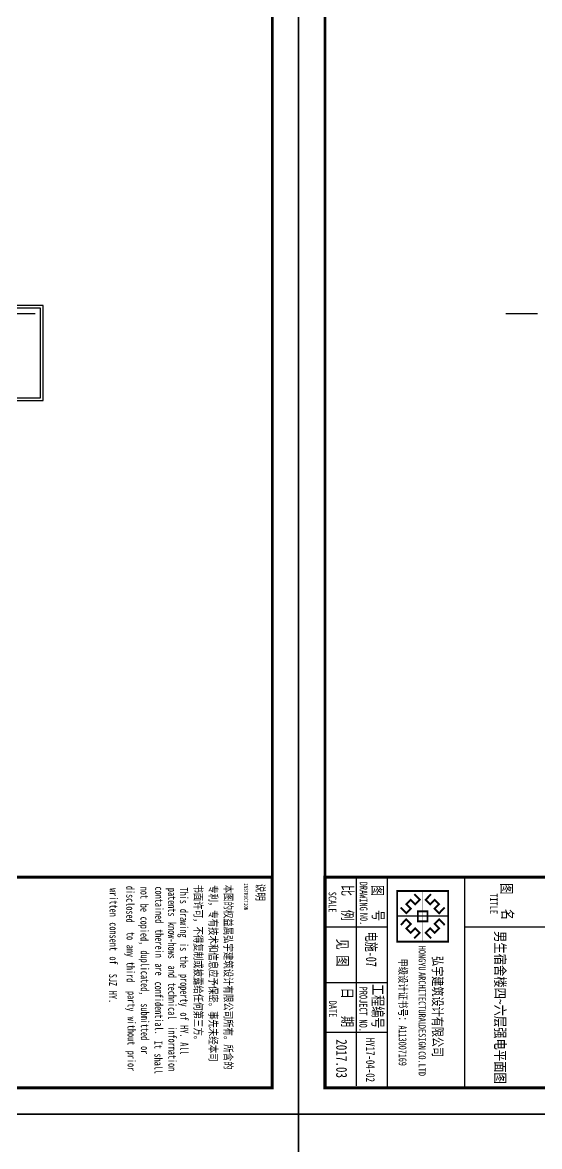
# Model space of a CAD drawing. Extents: x 552102 to 973302, y -80747 to 40012826.
# Drawn here: x 719832 to 739438, y 113997 to 156660 of the extents above; entities that cross this region are included whole.
import ezdxf
from ezdxf.enums import TextEntityAlignment as Align

# ---------------------------------------------------------------- set-up
doc = ezdxf.new("R2010")
doc.units = 0
doc.header["$LTSCALE"] = 1000
doc.header["$MEASUREMENT"] = 0
for name, color, linetype in [('GROUND', 2, 'Continuous'), ('PUB_TITLE', 7, 'Continuous'), ('TK', 126, 'Continuous')]:
    doc.layers.add(name, color=color, linetype=linetype)
doc.layers.add('电气设计', color=3, linetype='Continuous', lineweight=20)
doc.styles.add('-宋体', font='', dxfattribs={"width": 0.8})
doc.styles.add('HJCHT', font='', dxfattribs={"width": 0.7})
doc.styles.add('宋体', font='', dxfattribs={"width": 0.7})
doc.styles.get('-宋体').set_extended_font_data('SimSun')
doc.styles.get('HJCHT').set_extended_font_data('NSimSun')
doc.styles.get('宋体').set_extended_font_data('SimSun')

# ---------------------------------------------------------------- blocks, each defined once
blk = doc.blocks.new('logo')
at = {"color": 6}
blk.add_line((1004, 2011), (1004, 0), dxfattribs=at)
at = {"color": 6, "const_width": 74.6}
for points in [[(0, 2011), (2008, 2011), (2008, 0), (0, 0)], [(809, 1198), (1199, 1198), (1199, 813), (809, 813)]]:
    blk.add_lwpolyline(points, close=True, dxfattribs=at)
at = {"color": 6}
blk.add_lwpolyline([(0, 2011), (2008, 2011), (2008, 0), (0, 0)], close=True, dxfattribs=at)
for points, const_width in [([(660, 1874), (883, 1654), (704, 1475), (526, 1653), (350, 1477), (528, 1299), (350, 1120), (129, 1340)], 74.6), ([(1004, 2011), (1004, 0)], 15.2), ([(1348, 1874), (1125, 1654), (1304, 1475), (1482, 1653), (1658, 1477), (1480, 1299), (1659, 1120), (1879, 1340)], 74.6), ([(0, 1006), (2008, 1006)], 15.2), ([(660, 137), (883, 357), (704, 536), (526, 358), (350, 534), (528, 712), (350, 891), (129, 671)], 74.6), ([(1348, 137), (1125, 357), (1304, 536), (1482, 358), (1658, 534), (1480, 712), (1659, 891), (1879, 671)], 74.6)]:
    blk.add_lwpolyline(points, dxfattribs=dict(at, const_width=const_width))
blk = doc.blocks.new('电气图框')
for p in [(383932, 251357), (383932, 251356), (383932, 251356), (383932, 251356)]:
    blk.add_point(p)
at = {"layer": 'TK'}
for p, q in [((375932, 251356), (375932, 298415)), ((377815, 256651), (377815, 264298)), ((375932, 253709), (375932, 256651)), ((375932, 256651), (383932, 256651)), ((375932, 252533), (375932, 253709)), ((375932, 253709), (383932, 253709)), ((375932, 253709), (383856, 253709)), ((377815, 251356), (377815, 253709)), ((379932, 251356), (379932, 253709)), ((381815, 251356), (381815, 253709)), ((375932, 251356), (375932, 252533)), ((375932, 252533), (383856, 252533)), ((375932, 252533), (377109, 252533)), ((377109, 252533), (377344, 252533)), ((377344, 252533), (377579, 252533)), ((383932, 251356), (375932, 251356)), ((375932, 251356), (377932, 251356)), ((383932, 251356), (376930, 251356))]:
    blk.add_line(p, q, dxfattribs=at)
at = {"layer": 'TK', "const_width": 118}
blk.add_lwpolyline([(375932, 308756), (383932, 308756), (383932, 251356), (375932, 251356)], close=True, dxfattribs=at)
at = {"layer": 'TK', "const_width": 40}
for points in [[(375932, 256651), (383932, 256651)], [(375932, 253709), (383932, 253709)]]:
    blk.add_lwpolyline(points, dxfattribs=at)
at = {"layer": 'TK'}
blk.add_point((383932, 251356), dxfattribs=at)
at = {"layer": 'TK', "color": 5, "xscale": 0.9602938544121571, "yscale": 0.9602938544121571, "zscale": 0.960293854426709}
blk.add_blockref('logo', (376456, 254095), dxfattribs=at)
at = {"layer": 'TK', "color": 9, "style": '-宋体', "width": 0.75}
for s, height, p in [('说明', 312.7, (376180, 308150)), ('弘宇建筑设计有限公司', 375.3, (378929, 255442)), ('HONGYU', 268.1, (378538, 254907, 0)), ('ARCHITECTURAL', 268.06, (379538, 254907, 0)), ('DESIGN', 268.1, (381540, 254907, 0)), ('CO.LTD', 268.1, (382541, 254907, 0)), ('甲级设计证书号：', 300.1, (379022, 254162)), ('A113007169', 300.1, (381566, 254152))]:
    blk.add_text(s, height=height, dxfattribs=at).set_placement(p)
at = {"layer": 'TK', "style": '-宋体', "width": 0.75}
for s, height, p in [('INSTRUCTION', 151.95, (376169, 307690)), ('本图的权益属弘宇建筑设计有限公司所有。所含的', 303.8, (376220, 306938)), ('专利，专有技术和信息应予保密。事先未经本司', 303.8, (376236, 306368)), ('书面许可，不得复制或披露给任何第三方。', 303.8, (376212, 305800)), ('This', 303.8, (376329, 305256)), ('drawing', 303.8, (377139, 305256)), ('is', 303.8, (378436, 305256)), ('the', 303.8, (378922, 305256)), ('property', 303.8, (379609, 305267)), ('of', 303.8, (381068, 305267)), ('HY.', 303.8, (381554, 305267)), ('All', 303.8, (382202, 305267)), ('patents', 303.8, (376343, 304804)), ('know-hows', 303.8, (377639, 304804)), ('and', 303.8, (379290, 304809)), ('technical', 303.8, (379938, 304809)), ('information', 303.8, (381596, 304815)), ('contained', 303.8, (376289, 304318)), ('therein', 303.8, (377909, 304318)), ('confidential.', 303.8, (379899, 304306)), ('are', 303.8, (379206, 304318)), ('It', 303.8, (382141, 304289)), ('shall', 303.8, (382627, 304289)), ('not', 303.8, (376297, 303758)), ('be', 303.8, (376946, 303758)), ('copied,', 303.8, (377432, 303758)), ('duplicated,', 303.8, (378716, 303772)), ('submitted', 303.8, (380726, 303774)), ('or', 303.8, (382347, 303774)), ('disclosed', 303.8, (376267, 303220)), ('to', 303.8, (378015, 303232)), ('any', 303.8, (378501, 303232)), ('third', 303.8, (379149, 303232)), ('party', 303.8, (380257, 303269)), ('without', 303.8, (381229, 303269)), ('prior', 303.8, (382525, 303269)), ('written', 303.8, (376352, 302587)), ('of', 303.8, (378944, 302587)), ('consent', 303.8, (377648, 302587)), ('SJZ', 303.8, (379603, 302565)), ('HY.', 303.8, (380251, 302565)), ('名', 412, (377138, 258071)), ('图', 412, (376162, 258041)), ('TITLE', 294.1, (376546, 257610)), ('图', 412, (376229, 253145)), ('号', 412, (377184, 253173)), ('工程编号', 411.8, (379992, 253159)), ('DRAWING', 294.1, (376108, 252673)), ('N0.', 294.1, (377289, 252685)), ('PROJECT', 294.1, (380090, 252664)), ('NO.', 294.1, (381334, 252662)), ('比', 412, (376231, 252009)), ('例', 412, (377170, 252002)), ('见 图', 411.8, (378270, 251816)), ('日', 412, (380129, 251998)), ('期', 412, (381205, 252001)), ('SCALE', 294.1, (376488, 251493)), ('DATE', 294.1, (380623, 251507))]:
    blk.add_text(s, height=height, dxfattribs=at).set_placement(p)
at = {"layer": 'TK', "color": 3, "style": '-宋体', "width": 0.75}
blk.add_text('HY17-04-02', height=329.4, dxfattribs=at).set_placement((382031, 252916))
at = {"layer": 'TK', "color": 4, "style": '-宋体', "width": 0.75}
blk.add_text('2017.03', height=411.8, dxfattribs=at).set_placement((382087, 251781))

msp = doc.modelspace()

# ---------------------------------------------------------------- linework, layer by layer
at = {"color": 2}
for points in [[(719037, 142312), (720617, 142312), (720617, 145912), (719037, 145912)], [(719037, 142412), (720517, 142412), (720517, 145812), (719037, 145812)]]:
    msp.add_lwpolyline(points, dxfattribs=at)
at = {"layer": 'GROUND'}
for p, q in [((718917, 145612), (720317, 145612)), ((738157, 145612), (739357, 145612))]:
    msp.add_line(p, q, dxfattribs=at)
at = {"layer": 'PUB_TITLE', "color": 1}
for points in [[(670902, 115222), (730302, 115222), (730302, 199322), (670902, 199322)], [(730302, 115222), (789702, 115222), (789702, 199322), (730302, 199322)], [(670902, 31122), (730302, 31122), (730302, 115222), (670902, 115222)]]:
    msp.add_lwpolyline(points, close=True, dxfattribs=at)
at = {"layer": 'PUB_TITLE', "color": 1, "const_width": 100}
for points in [[(671902, 116222), (729302, 116222), (729302, 196822), (671902, 196822)], [(731302, 116222), (788702, 116222), (788702, 196822), (731302, 196822)]]:
    msp.add_lwpolyline(points, close=True, dxfattribs=at)
at = {"layer": 'PUB_TITLE', "color": 4}
msp.add_lwpolyline([(730302, 31122), (789702, 31122), (789702, 115222), (730302, 115222)], close=True, dxfattribs=at)

# ---------------------------------------------------------------- block references
at = {"rotation": 270}
for p in [(420547, 500155), (479947, 500155)]:
    msp.add_blockref('电气图框', p, dxfattribs=at)

# ---------------------------------------------------------------- texts
at = {"style": 'HJCHT', "width": 0.7}
msp.add_text('电施-07', height=400, rotation=270, dxfattribs=at).set_placement((732859, 122151))
at = {"layer": '电气设计', "color": 0, "style": '宋体', "width": 0.8}
msp.add_text('男生宿舍楼四~六层强电平面图', height=393.72, rotation=270, dxfattribs=at).set_placement((737948, 119276), align=Align.MIDDLE_CENTER)

doc.saveas('drawing.dxf')
